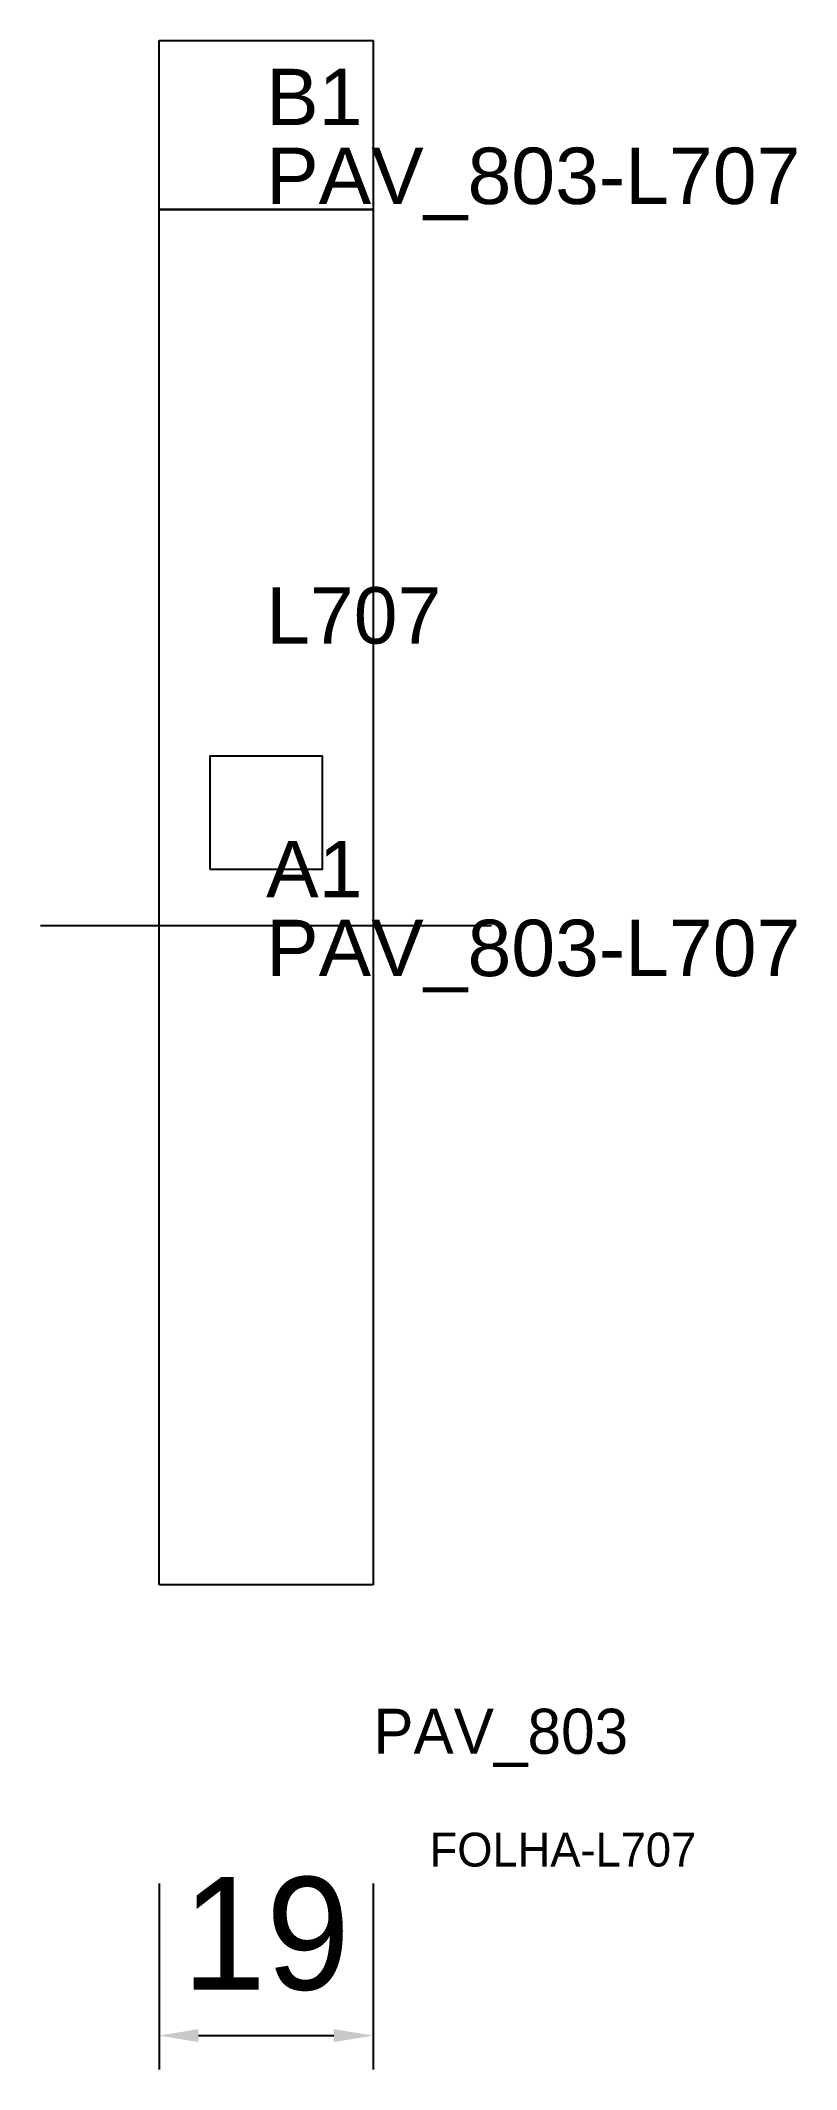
# Model space of a CAD drawing. Header units: metres. Extents: x 212 to 279, y 22 to 202.
import ezdxf

# ---------------------------------------------------------------- set-up
doc = ezdxf.new("R2010")
doc.units = ezdxf.units.M
for name, color, linetype in [('3', 3, 'CONTINUOUS'), ('AUX00', 7, 'CONTINUOUS'), ('COTA', 241, 'CONTINUOUS'), ('FOLHA', 255, 'CONTINUOUS'), ('Hachura', 251, 'CONTINUOUS'), ('NOMENCLATURA', 7, 'CONTINUOUS'), ('Nível', 160, 'CONTINUOUS'), ('Painéis', 200, 'CONTINUOUS'), ('Pilares', 5, 'CONTINUOUS'), ('SARR_2.2x7', 40, 'CONTINUOUS')]:
    doc.layers.add(name, color=color, linetype=linetype)
doc.styles.add('ARIAL', font='Arial.ttf')
doc.styles.add('STR_STANDARD', font='arial.ttf')
doc.dimstyles.new('EZ DXF', dxfattribs={"dimtxt": 10, "dimasz": 3.5, "dimexe": 3, "dimexo": 1.5, "dimgap": 1, "dimtad": 1, "dimdec": 1, "dimdsep": 46, "dimcen": 2.5, "dimazin": 3, "dimtfac": 1, "dimtmove": 0, "dimatfit": 3})

msp = doc.modelspace()

# ---------------------------------------------------------------- hatches: boundary and pattern name
at = {"layer": 'Hachura'}
h = msp.add_hatch(dxfattribs=at)
h.set_pattern_fill('ANSI31', scale=50)
h.paths.add_polyline_path([(241.2, 64.5), (222.2, 64.5), (222.2, 201.5), (241.2, 201.5)])
h = msp.add_hatch(dxfattribs=at)
h.set_pattern_fill('ANSI31', scale=50)
h.paths.add_polyline_path([(241.2, 64.5), (222.2, 64.5), (222.2, 201.5), (241.2, 201.5)])

# ---------------------------------------------------------------- linework, layer by layer
at = {"layer": '3'}
msp.add_lwpolyline([(222.2, 186.5), (241.2, 186.5)], close=True, dxfattribs=at)
msp.add_lwpolyline([(222.2, 186.5), (241.2, 186.5)], close=True, dxfattribs=at)
at = {"layer": 'Painéis', "color": 200}
for p, q in [((222.2, 64.5), (222.2, 201.5)), ((222.2, 201.5), (241.2, 201.5)), ((222.2, 64.5), (222.2, 201.5)), ((222.2, 201.5), (241.2, 201.5)), ((241.2, 201.5), (241.2, 64.5)), ((241.2, 201.5), (241.2, 64.5)), ((241.2, 64.5), (222.2, 64.5)), ((241.2, 64.5), (222.2, 64.5))]:
    msp.add_line(p, q, dxfattribs=at)
at = {"layer": 'Pilares'}
msp.add_lwpolyline([(226.7, 128), (236.7, 128), (236.7, 138), (226.7, 138)], close=True, dxfattribs=at)
msp.add_lwpolyline([(226.7, 128), (236.7, 128), (236.7, 138), (226.7, 138)], close=True, dxfattribs=at)
at = {"layer": 'SARR_2.2x7'}
msp.add_line((211.7, 123), (251.7, 123), dxfattribs=at)
msp.add_line((211.7, 123), (251.7, 123), dxfattribs=at)

# ---------------------------------------------------------------- texts
at = {"layer": '3', "style": 'STR_STANDARD'}
for s, p in [('B1', (231.7, 194)), ('B1', (231.7, 194)), ('A1', (231.7, 125.5)), ('A1', (231.7, 125.5))]:
    msp.add_text(s, height=5, dxfattribs=at).set_placement(p)
at = {"layer": 'AUX00', "style": 'STR_STANDARD'}
for p in [(231.7, 187), (231.7, 187), (231.7, 118.5), (231.7, 118.5)]:
    msp.add_text('PAV_803-L707', height=5, dxfattribs=at).set_placement(p)
at = {"layer": 'FOLHA'}
msp.add_text('FOLHA-L707', height=3, dxfattribs=at).set_placement((246.2, 39.5))
msp.add_text('FOLHA-L707', height=3, dxfattribs=at).set_placement((246.2, 39.5))
at = {"layer": 'NOMENCLATURA', "insert": (231.7, 153), "char_height": 5, "attachment_point": 1, "style": 'ARIAL'}
msp.add_mtext('L707', dxfattribs=at)
msp.add_mtext('L707', dxfattribs=at)
at = {"layer": 'Nível'}
msp.add_text('PAV_803', height=4, dxfattribs=at).set_placement((241.2, 49.5))
msp.add_text('PAV_803', height=4, dxfattribs=at).set_placement((241.2, 49.5))

# ---------------------------------------------------------------- dimensions: what is measured, and where the dimension line sits
at = {"layer": 'COTA'}
msp.add_linear_dim(base=(222.2, 24.5), p1=(222.2, 39.5), p2=(241.2, 39.5), dimstyle='EZ DXF', dxfattribs=at).render()
msp.add_linear_dim(base=(222.2, 24.5), p1=(222.2, 39.5), p2=(241.2, 39.5), dimstyle='EZ DXF', dxfattribs=at).render()

doc.saveas('drawing.dxf')
